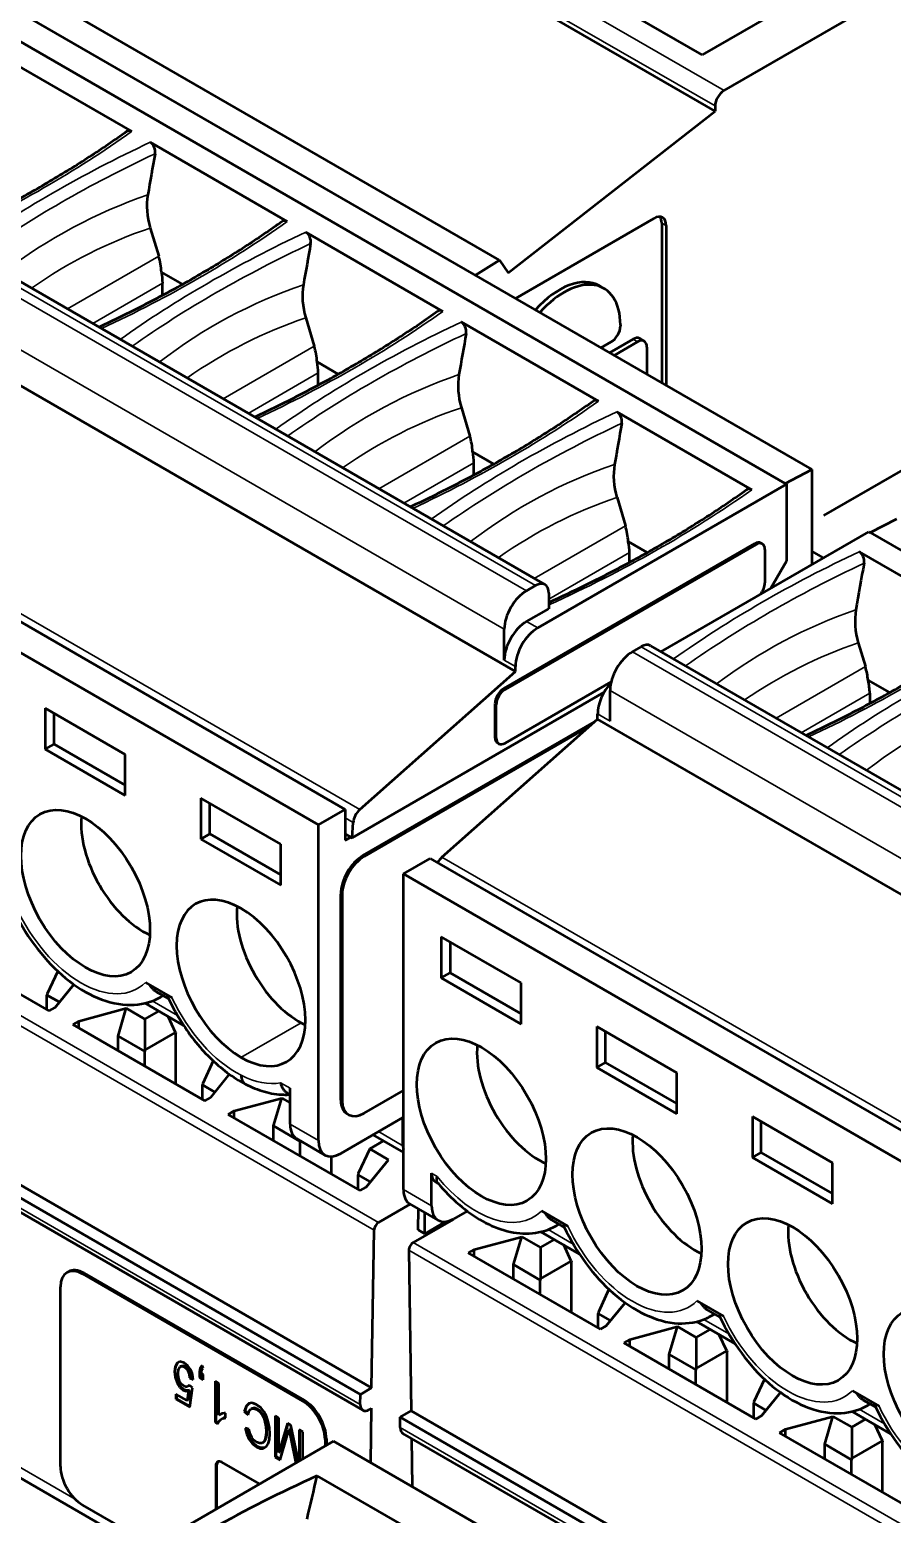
# Model space of a CAD drawing. Header units: millimetres. Extents: x 3137 to 5094, y 789 to 1822.
# Drawn here: x 4140.93 to 4154.65, y 1624.82 to 1648.43 of the extents above; entities that cross this region are included whole.
import ezdxf

# ---------------------------------------------------------------- set-up
doc = ezdxf.new("R2010")
doc.units = ezdxf.units.MM
doc.header["$LTSCALE"] = 1.8
doc.layers.add('외형선(ISO)', color=7, linetype='Continuous', lineweight=50)
doc.layers.add('좁은 외형선(ISO)', color=7, linetype='Continuous', lineweight=35)

msp = doc.modelspace()

# ---------------------------------------------------------------- linework, layer by layer
at = {"layer": '외형선(ISO)'}
for p, q in [((4151.831, 1647.138), (4144.76, 1651.22)), ((4151.973, 1647.464), (4158.478, 1651.22)), ((4156.386, 1650.781), (4151.625, 1648.032)), ((4138.101, 1649.788), (4152.947, 1641.217)), ((4138.526, 1650.007), (4153.371, 1641.436)), ((4151.625, 1648.032), (4149.118, 1649.48)), ((4148.402, 1644.766), (4141.331, 1648.848)), ((4134.61, 1647.986), (4149.123, 1639.607)), ((4140.37, 1648.07), (4142.551, 1646.811)), ((4151.831, 1647.219), (4151.831, 1647.138)), ((4148.541, 1644.568), (4151.831, 1647.138)), ((4148.655, 1638.224), (4133.767, 1646.82)), ((4142.845, 1646.641), (4145.026, 1645.382)), ((4148.654, 1644.16), (4150.855, 1645.43)), ((4150.983, 1645.356), (4150.983, 1642.815)), ((4151.053, 1645.316), (4151.053, 1642.775)), ((4142.846, 1645.278), (4142.981, 1644.828)), ((4145.319, 1645.213), (4147.501, 1643.953)), ((4131.101, 1644.604), (4145.947, 1636.033)), ((4148.402, 1644.766), (4148.02, 1644.526)), ((4148.402, 1644.766), (4148.541, 1644.568)), ((4130.677, 1644.359), (4145.523, 1635.788)), ((4143.362, 1644.383), (4143.025, 1644.578)), ((4143.044, 1644.208), (4143.044, 1644.403)), ((4149.991, 1644.359), (4150.062, 1644.318)), ((4145.321, 1643.849), (4145.456, 1643.399)), ((4147.794, 1643.784), (4149.975, 1642.524)), ((4150.325, 1643.737), (4150.325, 1643.724)), ((4150.176, 1643.466), (4150.016, 1643.373)), ((4150.153, 1643.294), (4150.527, 1643.51)), ((4150.224, 1643.253), (4150.598, 1643.469)), ((4150.632, 1643.52), (4150.703, 1643.479)), ((4150.747, 1643.383), (4150.747, 1642.952)), ((4145.837, 1642.954), (4145.5, 1643.149)), ((4145.519, 1642.779), (4145.519, 1642.974)), ((4147.796, 1642.421), (4147.93, 1641.97)), ((4152.414, 1641.117), (4150.269, 1642.355)), ((4153.559, 1640.705), (4155.733, 1641.96)), ((4148.312, 1641.525), (4147.974, 1641.72)), ((4147.994, 1641.35), (4147.994, 1641.545)), ((4152.947, 1641.217), (4153.371, 1641.436)), ((4153.371, 1641.436), (4153.371, 1639.927)), ((4149.009, 1638.919), (4152.968, 1641.205)), ((4152.947, 1641.217), (4152.968, 1641.205)), ((4152.968, 1641.205), (4152.968, 1639.98)), ((4150.271, 1640.992), (4150.405, 1640.541)), ((4154.298, 1640.437), (4154.722, 1640.656)), ((4150.97, 1638.541), (4154.277, 1640.449)), ((4154.277, 1640.449), (4154.298, 1640.437)), ((4154.298, 1640.437), (4166.669, 1633.295)), ((4152.461, 1640.259), (4148.47, 1637.954)), ((4148.491, 1637.942), (4152.482, 1640.246)), ((4150.449, 1640.291), (4150.751, 1640.117)), ((4150.469, 1639.961), (4150.469, 1640.116)), ((4152.582, 1640.256), (4152.561, 1640.268)), ((4152.624, 1640.165), (4152.624, 1639.636)), ((4153.556, 1640.033), (4153.371, 1640.14)), ((4154.123, 1640.13), (4156.272, 1638.889)), ((4152.72, 1639.551), (4152.968, 1639.98)), ((4148.832, 1639.51), (4148.973, 1639.592)), ((4149.185, 1639.47), (4149.185, 1639.225)), ((4148.832, 1639.021), (4149.185, 1639.225)), ((4148.478, 1638.408), (4148.478, 1638.898)), ((4150.515, 1638.539), (4150.656, 1638.62)), ((4150.806, 1638.635), (4162.845, 1631.685)), ((4154.109, 1638.68), (4154.222, 1638.303)), ((4146.179, 1636.029), (4148.655, 1638.224)), ((4148.655, 1638.224), (4148.655, 1638.306)), ((4150.178, 1638.061), (4148.491, 1637.087)), ((4154.609, 1637.89), (4154.264, 1638.089)), ((4150.065, 1637.896), (4146.057, 1635.582)), ((4150.161, 1637.437), (4150.161, 1637.926)), ((4154.291, 1637.88), (4154.291, 1637.715)), ((4141.177, 1637.643), (4141.177, 1636.99)), ((4142.45, 1636.908), (4141.177, 1637.643)), ((4141.319, 1637.072), (4141.319, 1637.562)), ((4148.328, 1637.709), (4148.328, 1637.181)), ((4148.35, 1637.168), (4148.35, 1637.697)), ((4149.963, 1637.469), (4149.963, 1637.551)), ((4146.23, 1635.298), (4149.912, 1637.424)), ((4149.833, 1637.354), (4146.251, 1635.286)), ((4147.487, 1635.274), (4149.963, 1637.469)), ((4162.376, 1630.302), (4149.963, 1637.469)), ((4141.177, 1636.99), (4141.319, 1637.072)), ((4142.45, 1636.418), (4141.319, 1637.072)), ((4148.391, 1637.077), (4148.37, 1637.089)), ((4141.177, 1636.99), (4142.45, 1636.255)), ((4142.45, 1636.255), (4142.45, 1636.908)), ((4143.652, 1636.214), (4143.652, 1635.561)), ((4144.922, 1635.482), (4143.652, 1636.214)), ((4143.794, 1635.643), (4143.794, 1636.133)), ((4145.523, 1635.788), (4145.947, 1636.033)), ((4145.947, 1636.033), (4145.947, 1635.543)), ((4130.628, 1635.716), (4146.191, 1626.731)), ((4130.804, 1635.818), (4146.367, 1626.833)), ((4143.652, 1635.561), (4143.794, 1635.643)), ((4143.794, 1635.643), (4144.922, 1634.992)), ((4145.523, 1630.766), (4145.523, 1635.788)), ((4145.947, 1635.646), (4146.036, 1635.594)), ((4146.057, 1635.582), (4146.075, 1635.825)), ((4146.228, 1626.478), (4130.673, 1635.459)), ((4143.652, 1635.561), (4144.922, 1634.828)), ((4144.922, 1634.828), (4144.922, 1635.482)), ((4145.947, 1635.543), (4146.036, 1635.594)), ((4146.036, 1635.594), (4146.057, 1635.582)), ((4146.873, 1635.008), (4147.297, 1635.253)), ((4147.297, 1635.253), (4159.668, 1628.111)), ((4146.873, 1629.987), (4146.873, 1635.008)), ((4146.873, 1635.008), (4159.244, 1627.866)), ((4145.876, 1631.409), (4145.876, 1634.685)), ((4145.897, 1634.673), (4145.897, 1631.397)), ((4141.238, 1632.828), (4139.138, 1634.041)), ((4147.474, 1634.008), (4147.474, 1633.355)), ((4148.747, 1633.273), (4147.474, 1634.008)), ((4147.616, 1633.926), (4147.616, 1633.436)), ((4141.374, 1633.462), (4141.206, 1633.101)), ((4142.771, 1633.282), (4143.193, 1633.039)), ((4147.474, 1633.355), (4147.616, 1633.436)), ((4147.474, 1633.355), (4148.747, 1632.62)), ((4148.747, 1632.783), (4147.616, 1633.436)), ((4148.747, 1632.62), (4148.747, 1633.273)), ((4141.206, 1633.101), (4141.202, 1633.081)), ((4141.202, 1632.849), (4141.202, 1633.081)), ((4141.401, 1632.966), (4141.202, 1633.081)), ((4141.333, 1632.883), (4141.631, 1633.25)), ((4143.14, 1633.02), (4142.942, 1633.134)), ((4143.007, 1633.048), (4143.049, 1633.072)), ((4141.238, 1632.828), (4141.333, 1632.883)), ((4141.708, 1632.667), (4142.463, 1632.871)), ((4142.334, 1632.428), (4142.463, 1632.871)), ((4142.463, 1632.871), (4142.762, 1632.698)), ((4142.762, 1632.698), (4142.982, 1632.825)), ((4142.765, 1632.951), (4143.377, 1632.598)), ((4141.708, 1632.667), (4141.613, 1632.612)), ((4143.713, 1631.399), (4141.613, 1632.612)), ((4141.708, 1632.557), (4141.708, 1632.667)), ((4142.762, 1632.698), (4142.762, 1632.203)), ((4143.249, 1632.484), (4143.13, 1632.74)), ((4149.949, 1632.579), (4149.949, 1631.926)), ((4151.222, 1631.844), (4149.949, 1632.579)), ((4142.334, 1632.428), (4142.758, 1632.183)), ((4142.334, 1632.196), (4142.334, 1632.428)), ((4142.762, 1632.203), (4143.249, 1632.484)), ((4143.249, 1632.484), (4143.253, 1632.469)), ((4143.253, 1631.665), (4143.253, 1632.469)), ((4150.09, 1632.007), (4150.09, 1632.497)), ((4142.762, 1632.203), (4142.758, 1632.183)), ((4142.758, 1631.951), (4142.758, 1632.183)), ((4143.849, 1632.033), (4143.681, 1631.672)), ((4149.949, 1631.926), (4150.09, 1632.007)), ((4149.949, 1631.926), (4151.222, 1631.191)), ((4151.222, 1631.354), (4150.09, 1632.007)), ((4151.222, 1631.191), (4151.222, 1631.844)), ((4143.681, 1631.672), (4143.677, 1631.652)), ((4143.677, 1631.42), (4143.677, 1631.652)), ((4143.876, 1631.538), (4143.677, 1631.652)), ((4143.808, 1631.454), (4144.106, 1631.821)), ((4143.713, 1631.399), (4143.808, 1631.454)), ((4144.183, 1631.238), (4144.937, 1631.442)), ((4144.808, 1630.999), (4144.937, 1631.442)), ((4144.937, 1631.442), (4145.071, 1631.365)), ((4145.025, 1631.523), (4145.071, 1631.497)), ((4145.071, 1631.027), (4145.071, 1631.598)), ((4145.876, 1631.409), (4145.897, 1631.397)), ((4146.251, 1631.203), (4146.873, 1631.562)), ((4144.183, 1631.238), (4144.088, 1631.183)), ((4146.188, 1629.971), (4144.088, 1631.183)), ((4144.183, 1631.128), (4144.183, 1631.238)), ((4146.866, 1631.134), (4145.876, 1630.562)), ((4146.001, 1631.178), (4145.98, 1631.191)), ((4146.866, 1630.685), (4146.866, 1631.134)), ((4152.424, 1631.15), (4152.424, 1630.497)), ((4153.697, 1630.415), (4152.424, 1631.15)), ((4142.764, 1624.254), (4130.98, 1631.057)), ((4144.808, 1630.999), (4145.233, 1630.754)), ((4144.808, 1630.767), (4144.808, 1630.999)), ((4152.565, 1630.578), (4152.565, 1631.068)), ((4145.175, 1630.798), (4145.626, 1630.537)), ((4145.235, 1630.763), (4145.233, 1630.754)), ((4145.233, 1630.522), (4145.233, 1630.754)), ((4146.337, 1630.634), (4146.558, 1630.761)), ((4146.389, 1630.858), (4146.873, 1630.579)), ((4145.728, 1630.236), (4145.728, 1630.514)), ((4146.337, 1630.634), (4146.156, 1630.243)), ((4146.283, 1630.025), (4146.637, 1630.461)), ((4146.637, 1630.461), (4146.337, 1630.634)), ((4152.424, 1630.497), (4152.565, 1630.578)), ((4152.424, 1630.497), (4153.697, 1629.762)), ((4153.697, 1629.925), (4152.565, 1630.578)), ((4146.156, 1630.243), (4146.152, 1630.223)), ((4146.35, 1630.109), (4146.152, 1630.223)), ((4146.152, 1629.991), (4146.152, 1630.223)), ((4147.321, 1629.728), (4147.321, 1630.247)), ((4153.697, 1629.762), (4153.697, 1630.415)), ((4146.188, 1629.971), (4146.283, 1630.025)), ((4147.384, 1630.11), (4147.426, 1630.086)), ((4146.478, 1629.464), (4146.982, 1629.755)), ((4147.425, 1629.499), (4146.977, 1629.758)), ((4147.665, 1629.513), (4147.028, 1629.146)), ((4147.107, 1629.346), (4147.112, 1629.68)), ((4147.213, 1629.284), (4147.213, 1629.621)), ((4147.547, 1629.477), (4147.213, 1629.284)), ((4147.566, 1629.456), (4147.566, 1629.481)), ((4147.665, 1629.513), (4147.661, 1629.516)), ((4147.886, 1629.645), (4147.675, 1629.524)), ((4149.068, 1629.647), (4149.49, 1629.403)), ((4149.436, 1629.385), (4149.239, 1629.499)), ((4146.367, 1626.833), (4146.406, 1629.342)), ((4147.107, 1629.346), (4147.213, 1629.284)), ((4149.061, 1629.316), (4149.673, 1628.962)), ((4149.303, 1629.412), (4149.346, 1629.437)), ((4146.959, 1629.023), (4146.997, 1626.469)), ((4148.001, 1629.033), (4147.906, 1628.979)), ((4148.001, 1629.033), (4148.756, 1629.238)), ((4148.001, 1628.924), (4148.001, 1629.033)), ((4148.627, 1628.794), (4148.756, 1629.238)), ((4148.756, 1629.238), (4149.055, 1629.065)), ((4149.055, 1629.065), (4149.276, 1629.192)), ((4149.055, 1629.065), (4149.055, 1628.57)), ((4149.542, 1628.851), (4149.423, 1629.107)), ((4150.006, 1627.766), (4147.906, 1628.979)), ((4148.627, 1628.563), (4148.627, 1628.794)), ((4148.627, 1628.794), (4149.051, 1628.549)), ((4149.055, 1628.57), (4149.542, 1628.851)), ((4149.542, 1628.851), (4149.546, 1628.835)), ((4149.546, 1628.032), (4149.546, 1628.835)), ((4141.523, 1628.669), (4141.544, 1628.682)), ((4141.773, 1628.645), (4145.273, 1626.624)), ((4141.794, 1628.657), (4145.294, 1626.636)), ((4149.055, 1628.57), (4149.051, 1628.549)), ((4149.051, 1628.318), (4149.051, 1628.549)), ((4141.419, 1625.583), (4141.419, 1628.44)), ((4150.142, 1628.401), (4149.974, 1628.039)), ((4150.101, 1627.821), (4150.4, 1628.188)), ((4151.543, 1628.218), (4151.965, 1627.974)), ((4151.911, 1627.956), (4151.714, 1628.07)), ((4149.974, 1628.039), (4149.97, 1628.019)), ((4149.97, 1627.787), (4149.97, 1628.019)), ((4150.169, 1627.904), (4149.97, 1628.019)), ((4151.536, 1627.887), (4152.148, 1627.533)), ((4151.778, 1627.983), (4151.821, 1628.008)), ((4150.006, 1627.766), (4150.101, 1627.821)), ((4150.476, 1627.604), (4150.381, 1627.55)), ((4150.476, 1627.604), (4151.231, 1627.809)), ((4150.476, 1627.495), (4150.476, 1627.604)), ((4151.102, 1627.366), (4151.231, 1627.809)), ((4151.231, 1627.809), (4151.53, 1627.636)), ((4151.53, 1627.636), (4151.751, 1627.763)), ((4151.53, 1627.636), (4151.53, 1627.141)), ((4152.017, 1627.422), (4151.898, 1627.678)), ((4152.481, 1626.337), (4150.381, 1627.55)), ((4151.102, 1627.366), (4151.526, 1627.121)), ((4151.102, 1627.134), (4151.102, 1627.366)), ((4151.53, 1627.141), (4152.017, 1627.422)), ((4152.017, 1627.422), (4152.021, 1627.406)), ((4152.021, 1626.603), (4152.021, 1627.406)), ((4143.242, 1627.168), (4143.231, 1627.089)), ((4143.268, 1627.223), (4143.242, 1627.168)), ((4143.256, 1627.176), (4143.242, 1627.168)), ((4143.245, 1627.098), (4143.256, 1627.176)), ((4143.256, 1627.176), (4143.282, 1627.231)), ((4143.319, 1627.254), (4143.268, 1627.223)), ((4143.282, 1627.231), (4143.268, 1627.223)), ((4143.282, 1627.231), (4143.319, 1627.254)), ((4143.288, 1627.065), (4143.296, 1627.129)), ((4143.296, 1627.129), (4143.316, 1627.166)), ((4143.316, 1627.166), (4143.35, 1627.179)), ((4143.33, 1627.174), (4143.316, 1627.166)), ((4143.387, 1627.231), (4143.319, 1627.254)), ((4143.364, 1627.187), (4143.33, 1627.174)), ((4143.364, 1627.187), (4143.35, 1627.179)), ((4143.35, 1627.179), (4143.387, 1627.166)), ((4143.401, 1627.174), (4143.364, 1627.187)), ((4143.443, 1627.186), (4143.387, 1627.231)), ((4143.401, 1627.174), (4143.387, 1627.166)), ((4143.387, 1627.166), (4143.418, 1627.144)), ((4143.432, 1627.152), (4143.401, 1627.174)), ((4143.432, 1627.152), (4143.418, 1627.144)), ((4143.418, 1627.144), (4143.443, 1627.105)), ((4143.457, 1627.113), (4143.432, 1627.152)), ((4143.486, 1627.125), (4143.443, 1627.186)), ((4143.517, 1627.05), (4143.486, 1627.125)), ((4143.633, 1627.122), (4143.63, 1627.083)), ((4143.641, 1627.153), (4143.633, 1627.122)), ((4143.647, 1627.13), (4143.633, 1627.122)), ((4143.655, 1627.173), (4143.641, 1627.153)), ((4143.655, 1627.161), (4143.641, 1627.153)), ((4143.644, 1627.091), (4143.647, 1627.13)), ((4143.647, 1627.13), (4143.655, 1627.161)), ((4143.675, 1627.186), (4143.655, 1627.173)), ((4143.655, 1627.161), (4143.669, 1627.182)), ((4143.669, 1627.182), (4143.655, 1627.173)), ((4143.664, 1627.095), (4143.669, 1627.121)), ((4143.669, 1627.182), (4143.675, 1627.186)), ((4143.669, 1627.121), (4143.678, 1627.136)), ((4143.689, 1627.146), (4143.675, 1627.186)), ((4143.678, 1627.136), (4143.689, 1627.146)), ((4151.53, 1627.141), (4151.526, 1627.121)), ((4151.526, 1626.889), (4151.526, 1627.121)), ((4143.245, 1627.098), (4143.231, 1627.089)), ((4143.231, 1627.089), (4143.242, 1627.002)), ((4143.256, 1627.01), (4143.242, 1627.002)), ((4143.242, 1627.002), (4143.273, 1626.915)), ((4143.256, 1627.01), (4143.245, 1627.098)), ((4143.288, 1626.923), (4143.256, 1627.01)), ((4143.288, 1626.923), (4143.273, 1626.915)), ((4143.273, 1626.915), (4143.319, 1626.844)), ((4143.296, 1626.999), (4143.288, 1627.065)), ((4143.333, 1626.852), (4143.288, 1626.923)), ((4143.313, 1626.94), (4143.296, 1626.999)), ((4143.344, 1626.894), (4143.313, 1626.94)), ((4143.384, 1626.859), (4143.344, 1626.894)), ((4143.457, 1627.113), (4143.443, 1627.105)), ((4143.443, 1627.105), (4143.463, 1627.053)), ((4143.463, 1626.878), (4143.452, 1626.86)), ((4143.477, 1627.061), (4143.457, 1627.113)), ((4143.477, 1627.061), (4143.463, 1627.053)), ((4143.463, 1627.053), (4143.471, 1626.991)), ((4143.52, 1626.833), (4143.463, 1626.878)), ((4143.486, 1626.999), (4143.471, 1626.991)), ((4143.471, 1626.991), (4143.528, 1626.967)), ((4143.486, 1626.999), (4143.477, 1627.061)), ((4143.526, 1626.982), (4143.486, 1626.999)), ((4143.528, 1626.967), (4143.517, 1627.05)), ((4143.644, 1627.091), (4143.63, 1627.083)), ((4143.63, 1627.083), (4143.63, 1626.997)), ((4143.644, 1627.005), (4143.63, 1626.997)), ((4143.63, 1626.997), (4143.689, 1626.963)), ((4143.644, 1627.005), (4143.644, 1627.091)), ((4143.689, 1626.979), (4143.644, 1627.005)), ((4143.661, 1627.065), (4143.664, 1627.095)), ((4143.689, 1627.048), (4143.661, 1627.065)), ((4143.689, 1626.963), (4143.689, 1627.048)), ((4143.879, 1626.939), (4143.879, 1626.285)), ((4143.935, 1626.906), (4143.879, 1626.939)), ((4143.893, 1626.293), (4143.893, 1626.931)), ((4143.935, 1626.398), (4143.935, 1626.906)), ((4152.617, 1626.972), (4152.449, 1626.61)), ((4143.435, 1626.631), (4143.254, 1626.735)), ((4143.254, 1626.735), (4143.254, 1626.654)), ((4143.268, 1626.662), (4143.254, 1626.654)), ((4143.254, 1626.654), (4143.474, 1626.526)), ((4143.268, 1626.662), (4143.268, 1626.727)), ((4143.476, 1626.542), (4143.268, 1626.662)), ((4143.333, 1626.852), (4143.319, 1626.844)), ((4143.319, 1626.844), (4143.372, 1626.796)), ((4143.387, 1626.805), (4143.333, 1626.852)), ((4143.387, 1626.805), (4143.372, 1626.796)), ((4143.372, 1626.796), (4143.418, 1626.783)), ((4143.412, 1626.851), (4143.384, 1626.859)), ((4143.432, 1626.791), (4143.387, 1626.805)), ((4143.432, 1626.852), (4143.412, 1626.851)), ((4143.432, 1626.791), (4143.418, 1626.783)), ((4143.418, 1626.783), (4143.457, 1626.788)), ((4143.452, 1626.86), (4143.432, 1626.852)), ((4143.471, 1626.796), (4143.432, 1626.791)), ((4143.457, 1626.788), (4143.435, 1626.631)), ((4143.449, 1626.639), (4143.471, 1626.796)), ((4143.466, 1626.869), (4143.452, 1626.86)), ((4143.471, 1626.796), (4143.457, 1626.788)), ((4143.466, 1626.869), (4143.469, 1626.874)), ((4143.474, 1626.526), (4143.52, 1626.833)), ((4146.188, 1626.569), (4146.191, 1626.731)), ((4146.367, 1626.833), (4146.191, 1626.731)), ((4152.576, 1626.392), (4152.874, 1626.759)), ((4154.017, 1626.789), (4154.439, 1626.545)), ((4143.449, 1626.639), (4143.435, 1626.631)), ((4143.961, 1626.412), (4143.935, 1626.398)), ((4143.989, 1626.424), (4143.961, 1626.412)), ((4144.02, 1626.431), (4143.989, 1626.424)), ((4144.046, 1626.432), (4144.02, 1626.431)), ((4144.046, 1626.355), (4144.046, 1626.432)), ((4144.371, 1626.541), (4144.343, 1626.46)), ((4144.357, 1626.468), (4144.343, 1626.46)), ((4144.343, 1626.46), (4144.402, 1626.405)), ((4144.357, 1626.468), (4144.385, 1626.549)), ((4144.407, 1626.422), (4144.357, 1626.468)), ((4144.413, 1626.586), (4144.371, 1626.541)), ((4144.385, 1626.549), (4144.371, 1626.541)), ((4144.385, 1626.549), (4144.421, 1626.587)), ((4144.402, 1626.405), (4144.422, 1626.467)), ((4144.467, 1626.595), (4144.413, 1626.586)), ((4144.422, 1626.467), (4144.453, 1626.498)), ((4144.453, 1626.498), (4144.492, 1626.507)), ((4144.467, 1626.506), (4144.453, 1626.498)), ((4144.532, 1626.57), (4144.467, 1626.595)), ((4144.507, 1626.515), (4144.467, 1626.506)), ((4144.507, 1626.515), (4144.492, 1626.507)), ((4144.492, 1626.507), (4144.541, 1626.488)), ((4144.555, 1626.496), (4144.507, 1626.515)), ((4144.603, 1626.521), (4144.532, 1626.57)), ((4144.555, 1626.496), (4144.541, 1626.488)), ((4144.541, 1626.488), (4144.583, 1626.459)), ((4144.597, 1626.467), (4144.555, 1626.496)), ((4144.597, 1626.467), (4144.583, 1626.459)), ((4144.583, 1626.459), (4144.62, 1626.414)), ((4144.634, 1626.422), (4144.597, 1626.467)), ((4144.654, 1626.459), (4144.603, 1626.521)), ((4144.634, 1626.422), (4144.62, 1626.414)), ((4144.62, 1626.414), (4144.651, 1626.359)), ((4144.665, 1626.367), (4144.634, 1626.422)), ((4144.696, 1626.382), (4144.654, 1626.459)), ((4146.327, 1626.489), (4146.362, 1626.509)), ((4146.362, 1626.509), (4146.349, 1625.647)), ((4146.82, 1626.367), (4146.997, 1626.469)), ((4146.997, 1626.469), (4160.085, 1618.913)), ((4152.449, 1626.61), (4152.445, 1626.59)), ((4152.644, 1626.475), (4152.445, 1626.59)), ((4152.445, 1626.358), (4152.445, 1626.59)), ((4154.011, 1626.458), (4154.623, 1626.105)), ((4154.386, 1626.527), (4154.189, 1626.641)), ((4154.253, 1626.554), (4154.296, 1626.579)), ((4143.893, 1626.293), (4143.879, 1626.285)), ((4143.879, 1626.285), (4143.915, 1626.264)), ((4143.923, 1626.276), (4143.893, 1626.293)), ((4143.915, 1626.264), (4143.935, 1626.297)), ((4143.935, 1626.297), (4143.966, 1626.324)), ((4143.966, 1626.324), (4144.003, 1626.347)), ((4144.003, 1626.347), (4144.046, 1626.355)), ((4144.017, 1626.355), (4144.003, 1626.347)), ((4144.046, 1626.361), (4144.017, 1626.355)), ((4144.354, 1626.193), (4144.382, 1626.096)), ((4144.413, 1626.179), (4144.354, 1626.193)), ((4144.396, 1626.104), (4144.372, 1626.189)), ((4144.436, 1626.105), (4144.413, 1626.179)), ((4144.665, 1626.367), (4144.651, 1626.359)), ((4144.651, 1626.359), (4144.671, 1626.295)), ((4144.685, 1626.303), (4144.665, 1626.367)), ((4144.685, 1626.303), (4144.671, 1626.295)), ((4144.671, 1626.295), (4144.685, 1626.218)), ((4144.699, 1626.226), (4144.685, 1626.303)), ((4144.699, 1626.226), (4144.685, 1626.218)), ((4144.685, 1626.218), (4144.688, 1626.139)), ((4144.724, 1626.292), (4144.696, 1626.382)), ((4144.702, 1626.147), (4144.699, 1626.226)), ((4144.741, 1626.201), (4144.724, 1626.292)), ((4144.747, 1626.104), (4144.741, 1626.201)), ((4144.835, 1626.387), (4144.835, 1625.733)), ((4144.894, 1626.353), (4144.835, 1626.387)), ((4144.849, 1625.741), (4144.849, 1626.379)), ((4144.894, 1625.804), (4144.894, 1626.353)), ((4145.03, 1626.274), (4144.894, 1625.804)), ((4144.908, 1625.812), (4145.04, 1626.268)), ((4145.084, 1626.243), (4145.03, 1626.274)), ((4145.067, 1626.176), (4145.053, 1626.168)), ((4145.075, 1626.13), (4145.067, 1626.176)), ((4145.203, 1625.662), (4145.084, 1626.243)), ((4146.823, 1626.203), (4146.82, 1626.367)), ((4146.82, 1626.367), (4159.908, 1618.811)), ((4152.481, 1626.337), (4152.576, 1626.392)), ((4152.951, 1626.176), (4152.856, 1626.121)), ((4152.951, 1626.176), (4153.706, 1626.38)), ((4152.951, 1626.066), (4152.951, 1626.176)), ((4153.577, 1625.937), (4153.706, 1626.38)), ((4153.706, 1626.38), (4154.005, 1626.207)), ((4154.005, 1626.207), (4154.225, 1626.334)), ((4154.005, 1626.207), (4154.005, 1625.712)), ((4154.492, 1625.993), (4154.373, 1626.249)), ((4142.032, 1623.831), (4145.763, 1625.985)), ((4144.396, 1626.104), (4144.382, 1626.096)), ((4144.382, 1626.096), (4144.422, 1626.012)), ((4144.436, 1626.02), (4144.396, 1626.104)), ((4144.436, 1626.02), (4144.422, 1626.012)), ((4144.422, 1626.012), (4144.473, 1625.946)), ((4144.461, 1626.046), (4144.436, 1626.105)), ((4144.487, 1625.954), (4144.436, 1626.02)), ((4144.495, 1626.002), (4144.461, 1626.046)), ((4144.487, 1625.954), (4144.473, 1625.946)), ((4144.473, 1625.946), (4144.535, 1625.894)), ((4144.549, 1625.902), (4144.487, 1625.954)), ((4144.538, 1625.969), (4144.495, 1626.002)), ((4144.586, 1625.954), (4144.538, 1625.969)), ((4144.625, 1625.955), (4144.586, 1625.954)), ((4144.657, 1625.982), (4144.625, 1625.955)), ((4144.64, 1625.963), (4144.625, 1625.955)), ((4144.64, 1625.963), (4144.671, 1625.99)), ((4144.674, 1626.025), (4144.657, 1625.982)), ((4144.671, 1625.99), (4144.657, 1625.982)), ((4144.671, 1625.99), (4144.688, 1626.033)), ((4144.685, 1626.079), (4144.674, 1626.025)), ((4144.688, 1626.033), (4144.674, 1626.025)), ((4144.688, 1626.139), (4144.685, 1626.079)), ((4144.699, 1626.088), (4144.685, 1626.079)), ((4144.702, 1626.147), (4144.688, 1626.139)), ((4144.688, 1626.033), (4144.699, 1626.088)), ((4144.69, 1625.897), (4144.722, 1625.944)), ((4144.699, 1626.088), (4144.702, 1626.147)), ((4144.722, 1625.944), (4144.741, 1626.014)), ((4144.741, 1626.014), (4144.747, 1626.104)), ((4144.914, 1625.687), (4145.027, 1626.077)), ((4145.027, 1626.077), (4145.044, 1626.128)), ((4145.044, 1626.128), (4145.053, 1626.168)), ((4145.053, 1626.168), (4145.061, 1626.122)), ((4145.075, 1626.13), (4145.061, 1626.122)), ((4145.061, 1626.122), (4145.075, 1626.057)), ((4145.089, 1626.065), (4145.075, 1626.13)), ((4145.075, 1626.057), (4145.163, 1625.639)), ((4145.177, 1625.647), (4145.089, 1626.065)), ((4145.214, 1626.168), (4145.214, 1625.668)), ((4145.273, 1626.134), (4145.214, 1626.168)), ((4145.228, 1625.676), (4145.228, 1626.16)), ((4145.273, 1625.702), (4145.273, 1626.134)), ((4145.627, 1626.011), (4145.627, 1625.907)), ((4145.648, 1626.024), (4145.648, 1625.919)), ((4145.763, 1625.985), (4150.854, 1623.046)), ((4159.946, 1618.558), (4146.866, 1626.11)), ((4147.004, 1626.03), (4147.015, 1625.262)), ((4154.956, 1624.908), (4152.856, 1626.121)), ((4153.577, 1625.937), (4154.001, 1625.692)), ((4153.577, 1625.705), (4153.577, 1625.937)), ((4154.005, 1625.712), (4154.492, 1625.993)), ((4154.492, 1625.993), (4154.496, 1625.978)), ((4154.496, 1625.174), (4154.496, 1625.978)), ((4144.549, 1625.902), (4144.535, 1625.894)), ((4144.535, 1625.894), (4144.594, 1625.872)), ((4144.608, 1625.88), (4144.549, 1625.902)), ((4144.608, 1625.88), (4144.594, 1625.872)), ((4144.594, 1625.872), (4144.645, 1625.871)), ((4144.659, 1625.879), (4144.608, 1625.88)), ((4144.645, 1625.871), (4144.69, 1625.897)), ((4144.849, 1625.741), (4144.835, 1625.733)), ((4144.835, 1625.733), (4144.914, 1625.687)), ((4144.918, 1625.701), (4144.849, 1625.741)), ((4144.908, 1625.812), (4144.894, 1625.804)), ((4154.005, 1625.712), (4154.001, 1625.692)), ((4143.889, 1625.594), (4143.889, 1624.904)), ((4143.904, 1624.912), (4143.904, 1625.602)), ((4144.586, 1625.306), (4143.987, 1625.651)), ((4154.001, 1625.46), (4154.001, 1625.692)), ((4145.496, 1625.434), (4147.424, 1624.321)), ((4142.889, 1624.326), (4141.773, 1624.97))]:
    msp.add_line(p, q, dxfattribs=at)
for centre, major_axis, ratio, start_param, end_param in [((4151.973, 1647.301), (-0.1, -0.173), 0.57735, 3.926991, 5.497787), ((4142.533, 1646.684), (0.046, -0.136), 0.663454, 2.497974, 3.340628), ((4142.823, 1646.517), (-0.043, 0.134), 0.690585, 4.06364, 5.634101), ((4155.539, 1629.123), (13.174, 90.158), 0.166903, 1.40174, 1.40914), ((4143.444, 1645.425), (-0.295, 0.85), 0.683279, 0.888551, 1.506255), ((4145.008, 1645.255), (0.046, -0.136), 0.663454, 2.497974, 3.340628), ((4150.855, 1645.201), (0.141, 0.243), 0.57735, 5.497787, 7.068583), ((4150.784, 1645.242), (0.141, 0.243), 0.57735, 5.497787, 6.028868), ((4145.298, 1645.088), (-0.043, 0.134), 0.690585, 4.06364, 5.634101), ((4142.485, 1644.692), (-0.231, 0.723), 0.675873, 4.343983, 4.683584), ((4158.014, 1627.694), (13.174, 90.158), 0.166903, 1.40174, 1.40914), ((4142.514, 1644.709), (0.375, -0.65), 0.57735, 0.785398, 1.056662), ((4145.919, 1643.996), (-0.295, 0.85), 0.683279, 0.888551, 1.506255), ((4149.357, 1643.261), (0.634, 1.098), 0.57735, 0, 1.227282), ((4149.428, 1643.22), (0.634, 1.098), 0.57735, 5.497787, 7.510467), ((4147.483, 1643.826), (0.046, -0.136), 0.663454, 2.497974, 3.340628), ((4147.772, 1643.659), (-0.043, 0.134), 0.690585, 4.06364, 5.634101), ((4150.176, 1643.638), (0.105, 0.183), 0.57735, 3.926991, 5.497787), ((4160.488, 1626.265), (13.174, 90.158), 0.166903, 1.40174, 1.40914), ((4150.527, 1643.338), (0.105, 0.183), 0.57735, 0, 0.785398), ((4150.598, 1643.297), (0.105, 0.183), 0.57735, 5.497787, 7.068583), ((4144.96, 1643.263), (-0.231, 0.723), 0.675873, 4.343983, 4.683584), ((4144.989, 1643.28), (0.375, -0.65), 0.57735, 0.785398, 1.056662), ((4148.394, 1642.567), (-0.295, 0.85), 0.683279, 0.888551, 1.506255), ((4149.958, 1642.397), (0.046, -0.136), 0.663454, 2.497974, 3.340628), ((4150.247, 1642.23), (-0.043, 0.134), 0.690585, 4.06364, 5.634101), ((4162.963, 1624.836), (13.174, 90.158), 0.166903, 1.40174, 1.40914), ((4147.435, 1641.835), (-0.231, 0.723), 0.675873, 4.343983, 4.683584), ((4147.464, 1641.851), (0.375, -0.65), 0.57735, 0.785398, 1.056662), ((4150.869, 1641.138), (-0.295, 0.85), 0.683279, 0.888551, 1.506255), ((4152.396, 1640.99), (-0.046, 0.136), 0.663422, 5.639537, 6.482372), ((4149.91, 1640.406), (-0.231, 0.723), 0.675873, 4.343983, 4.683584), ((4149.938, 1640.422), (0.375, -0.65), 0.57735, 0.785398, 1.056662), ((4152.461, 1640.095), (0.1, 0.173), 0.57735, 0, 0.785398), ((4152.482, 1640.083), (0.1, 0.173), 0.57735, 5.497787, 7.068583), ((4154.101, 1640.005), (-0.043, 0.134), 0.690585, 4.06364, 5.634101), ((4166.817, 1622.611), (13.174, 90.158), 0.166903, 1.40174, 1.410117), ((4148.973, 1639.347), (0.15, 0.26), 0.57735, 5.497787, 7.068583), ((4152.482, 1639.554), (0.1, 0.173), 0.57735, 4.457348, 5.497787), ((4148.832, 1639.102), (-0.25, -0.433), 0.57735, 3.926991, 5.497787), ((4154.708, 1638.827), (0.295, -0.85), 0.683283, 4.030629, 4.648215), ((4148.832, 1638.612), (0.25, 0.433), 0.57735, 0.785398, 2.356194), ((4149.009, 1638.51), (0.25, 0.433), 0.57735, 0.785398, 2.356194), ((4150.515, 1638.131), (-0.25, -0.433), 0.57735, 3.926991, 5.497787), ((4150.656, 1638.376), (0.15, 0.26), 0.57735, 0, 0.785398), ((4153.727, 1638.167), (-0.231, 0.723), 0.675873, 4.393491, 4.683584), ((4150.317, 1637.755), (0.25, 0.433), 0.57735, 1.198175, 2.356194), ((4153.76, 1638.187), (0.375, -0.65), 0.57735, 0.785398, 1.10617), ((4148.47, 1637.791), (-0.1, -0.173), 0.57735, 3.926991, 5.497787), ((4148.491, 1637.779), (-0.1, -0.173), 0.57735, 3.926991, 5.497787), ((4148.47, 1637.262), (-0.1, -0.173), 0.57735, 5.497787, 6.283185), ((4148.491, 1637.25), (-0.1, -0.173), 0.57735, 5.497787, 7.068583), ((4142.737, 1635.232), (0.7, -1.212), 0.57735, 3.821315, 5.603), ((4146.216, 1635.893), (-0.1, -0.173), 0.57735, 4.18879, 5.410521), ((4146.23, 1634.89), (-0.25, -0.433), 0.57735, 3.926991, 5.497787), ((4146.251, 1634.877), (-0.25, -0.433), 0.57735, 3.926991, 5.497787), ((4147.524, 1635.137), (-0.1, -0.173), 0.57735, 4.18879, 4.778097), ((4144.292, 1633.273), (-0.725, 1.256), 0.57735, 5.499511, 8.637656), ((4145.211, 1633.803), (0.7, -1.212), 0.57735, 3.821315, 5.599385), ((4144.289, 1633.275), (0.725, -1.256), 0.57735, 5.499511, 8.637656), ((4149.033, 1631.597), (0.7, -1.212), 0.57735, 3.821315, 5.603), ((4144.504, 1631.928), (-0.15, -0.26), 0.577133, 5.496593, 6.346639), ((4146.23, 1631.624), (-0.25, -0.433), 0.57735, 5.523799, 6.283185), ((4146.251, 1631.611), (-0.25, -0.433), 0.57735, 5.523799, 7.068583), ((4145.425, 1631.231), (-0.25, -0.433), 0.57735, 5.497787, 6.283185), ((4145.876, 1630.97), (-0.25, -0.433), 0.57735, 5.497787, 7.068583), ((4147.078, 1630.807), (0.15, 0.26), 0.57735, 2.356194, 2.615116), ((4151.508, 1630.168), (0.7, -1.212), 0.57735, 3.821315, 5.603), ((4147.534, 1630.37), (-0.15, -0.26), 0.57735, 5.497787, 6.283185), ((4147.227, 1630.191), (-0.25, -0.433), 0.57735, 5.497787, 6.283185), ((4147.675, 1629.932), (-0.25, -0.433), 0.57735, 5.497787, 7.068583), ((4146.476, 1629.383), (-0.0513, -0.0859), 0.567188, 3.935418, 5.506214), ((4153.983, 1628.739), (0.7, -1.212), 0.57735, 3.821315, 5.603), ((4147.03, 1629.063), (-0.0487, -0.0874), 0.587337, 3.917954, 5.488751), ((4141.773, 1628.236), (-0.25, 0.433), 0.57735, 5.497787, 7.068583), ((4141.794, 1628.248), (-0.25, 0.433), 0.57735, 5.497787, 6.283185), ((4145.273, 1626.215), (-0.25, 0.433), 0.57735, 3.926991, 5.497787), ((4145.294, 1626.228), (-0.25, 0.433), 0.57735, 3.926991, 5.497787), ((4146.33, 1626.651), (-0.103, -0.172), 0.567188, 5.506214, 7.077011), ((4146.964, 1626.284), (-0.097, -0.175), 0.587337, 5.488751, 6.274149), ((4141.773, 1625.379), (0.25, -0.433), 0.57735, 3.926991, 5.497787), ((4143.987, 1625.537), (-0.069, 0.121), 0.577318, 5.505237, 7.076034), ((4144.001, 1625.546), (-0.069, 0.121), 0.577318, 0.105633, 0.792848), ((4157.826, 1616.342), (-20, 0), 0.57735, 5.376697, 5.59774), ((4157.826, 1608.981), (-13.016, -69.532), 0.218386, 4.514556, 4.524759)]:
    msp.add_ellipse(centre, major_axis=major_axis, ratio=ratio, start_param=start_param, end_param=end_param, dxfattribs=at)
for centre in [(4141.817, 1634.702), (4148.114, 1631.066), (4150.589, 1629.637), (4153.064, 1628.209), (4155.539, 1626.78)]:
    msp.add_ellipse(centre, major_axis=(-0.725, 1.256), ratio=0.57735, dxfattribs=at)
for points, knots in [([(4142.471, 1646.811), (4142.278, 1646.674), (4142.08, 1646.54), (4141.673, 1646.276), (4141.464, 1646.147), (4141.037, 1645.895), (4140.818, 1645.771), (4140.371, 1645.53), (4140.142, 1645.412), (4139.793, 1645.241), (4139.676, 1645.185), (4139.558, 1645.129)], [3.0380597, 3.0380597, 3.0380597, 3.0380597, 3.0839743, 3.0839743, 3.1298889, 3.1298889, 3.1758036, 3.1758036, 3.2217182, 3.2217182, 3.2445003, 3.2445003, 3.2445003, 3.2445003]), ([(4144.945, 1645.383), (4144.753, 1645.246), (4144.555, 1645.111), (4144.148, 1644.848), (4143.939, 1644.718), (4143.512, 1644.466), (4143.293, 1644.342), (4142.845, 1644.101), (4142.617, 1643.983), (4142.268, 1643.812), (4142.151, 1643.756), (4142.033, 1643.7)], [3.0380597, 3.0380597, 3.0380597, 3.0380597, 3.0839743, 3.0839743, 3.1298889, 3.1298889, 3.1758036, 3.1758036, 3.2217182, 3.2217182, 3.2445003, 3.2445003, 3.2445003, 3.2445003]), ([(4147.42, 1643.954), (4147.228, 1643.817), (4147.03, 1643.682), (4146.623, 1643.419), (4146.414, 1643.29), (4145.987, 1643.037), (4145.768, 1642.913), (4145.32, 1642.672), (4145.092, 1642.554), (4144.743, 1642.383), (4144.626, 1642.327), (4144.508, 1642.271)], [3.0380597, 3.0380597, 3.0380597, 3.0380597, 3.0839743, 3.0839743, 3.1298889, 3.1298889, 3.1758036, 3.1758036, 3.2217182, 3.2217182, 3.2445003, 3.2445003, 3.2445003, 3.2445003]), ([(4149.895, 1642.525), (4149.703, 1642.388), (4149.505, 1642.253), (4149.098, 1641.99), (4148.889, 1641.861), (4148.461, 1641.608), (4148.243, 1641.484), (4147.795, 1641.243), (4147.567, 1641.126), (4147.218, 1640.954), (4147.101, 1640.898), (4146.983, 1640.843)], [3.0380597, 3.0380597, 3.0380597, 3.0380597, 3.0839743, 3.0839743, 3.1298889, 3.1298889, 3.1758036, 3.1758036, 3.2217182, 3.2217182, 3.2445003, 3.2445003, 3.2445003, 3.2445003]), ([(4149.185, 1639.325), (4149.384, 1639.415), (4149.58, 1639.508), (4150.006, 1639.717), (4150.234, 1639.835), (4150.682, 1640.076), (4150.901, 1640.2), (4151.328, 1640.453), (4151.537, 1640.582), (4151.943, 1640.845), (4152.141, 1640.98), (4152.334, 1641.117)], [3.0237999, 3.0237999, 3.0237999, 3.0237999, 3.0617627, 3.0617627, 3.1076772, 3.1076772, 3.1535918, 3.1535918, 3.1995063, 3.1995063, 3.2454208, 3.2454208, 3.2454208, 3.2454208]), ([(4156.192, 1638.889), (4155.999, 1638.752), (4155.801, 1638.618), (4155.395, 1638.354), (4155.186, 1638.225), (4154.758, 1637.973), (4154.539, 1637.849), (4154.092, 1637.608), (4153.863, 1637.49), (4153.515, 1637.319), (4153.398, 1637.263), (4153.28, 1637.207)], [3.0380597, 3.0380597, 3.0380597, 3.0380597, 3.0839743, 3.0839743, 3.1298889, 3.1298889, 3.1758036, 3.1758036, 3.2217182, 3.2217182, 3.2445003, 3.2445003, 3.2445003, 3.2445003]), ([(4140.662, 1634.456), (4140.756, 1634.254), (4140.871, 1634.06), (4141.135, 1633.703), (4141.282, 1633.54), (4141.599, 1633.263), (4141.768, 1633.148), (4142.116, 1632.983), (4142.295, 1632.933), (4142.63, 1632.917), (4142.786, 1632.943), (4142.954, 1633.019), (4142.981, 1633.033), (4143.007, 1633.048)], [0.637054, 0.637054, 0.637054, 0.637054, 0.977006, 0.977006, 1.317214, 1.317214, 1.660915, 1.660915, 2.001281, 2.001281, 2.298494, 2.298494, 2.356194, 2.356194, 2.356194, 2.356194]), ([(4142.942, 1633.134), (4142.942, 1633.134), (4142.942, 1633.134), (4142.942, 1633.134), (4142.936, 1633.138), (4142.93, 1633.142), (4142.924, 1633.146), (4142.918, 1633.151), (4142.912, 1633.155), (4142.906, 1633.16), (4142.9, 1633.165), (4142.895, 1633.17), (4142.889, 1633.176), (4142.878, 1633.187), (4142.868, 1633.199), (4142.858, 1633.211), (4142.854, 1633.218), (4142.849, 1633.225), (4142.845, 1633.231), (4142.842, 1633.236), (4142.839, 1633.24), (4142.837, 1633.244)], [0.2407241, 0.2407241, 0.2407241, 0.2407241, 0.2407597, 0.2407597, 0.2407597, 0.2675408, 0.2675408, 0.2675408, 0.2942374, 0.2942374, 0.2942374, 0.3208869, 0.3208869, 0.3208869, 0.3741831, 0.3741831, 0.3741831, 0.400827, 0.400827, 0.400827, 0.4169882, 0.4169882, 0.4169882, 0.4169882]), ([(4143.14, 1633.069), (4143.139, 1633.067), (4143.138, 1633.064), (4143.138, 1633.062), (4143.137, 1633.059), (4143.136, 1633.055), (4143.135, 1633.052), (4143.134, 1633.045), (4143.134, 1633.039), (4143.134, 1633.034), (4143.135, 1633.031), (4143.136, 1633.029), (4143.137, 1633.027), (4143.137, 1633.027), (4143.137, 1633.027), (4143.137, 1633.027)], [0.0105272, 0.0105272, 0.0105272, 0.0105272, 0.0266884, 0.0266884, 0.0266884, 0.0533323, 0.0533323, 0.0533323, 0.1066284, 0.1066284, 0.1066284, 0.133278, 0.133278, 0.133278, 0.1339087, 0.1339087, 0.1339087, 0.1339087]), ([(4143.137, 1633.027), (4143.191, 1632.91), (4143.253, 1632.796), (4143.389, 1632.575), (4143.463, 1632.469), (4143.621, 1632.268), (4143.705, 1632.174), (4143.88, 1632), (4143.972, 1631.921), (4144.162, 1631.779), (4144.259, 1631.717), (4144.358, 1631.666)], [0.6370543, 0.6370543, 0.6370543, 0.6370543, 0.8340178, 0.8340178, 1.0309813, 1.0309813, 1.2279449, 1.2279449, 1.4249084, 1.4249084, 1.6218719, 1.6218719, 1.6218719, 1.6218719]), ([(4144.292, 1631.806), (4144.292, 1631.775), (4144.298, 1631.743), (4144.318, 1631.699), (4144.336, 1631.679), (4144.356, 1631.667), (4144.357, 1631.667), (4144.359, 1631.666)], [0.13343006, 0.13343006, 0.13343006, 0.13343006, 0.14454754, 0.14454754, 0.1556678, 0.1556678, 0.15649624, 0.15649624, 0.15649624, 0.15649624]), ([(4144.359, 1631.666), (4144.408, 1631.64), (4144.458, 1631.617), (4144.559, 1631.577), (4144.609, 1631.56), (4144.711, 1631.531), (4144.763, 1631.519), (4144.865, 1631.503), (4144.917, 1631.498), (4145.002, 1631.496), (4145.035, 1631.496), (4145.068, 1631.499)], [1.6243458, 1.6243458, 1.6243458, 1.6243458, 1.7222782, 1.7222782, 1.8202105, 1.8202105, 1.9181428, 1.9181428, 2.0160752, 2.0160752, 2.0797706, 2.0797706, 2.0797706, 2.0797706]), ([(4144.919, 1631.686), (4144.921, 1631.677), (4144.924, 1631.668), (4144.926, 1631.66), (4144.929, 1631.651), (4144.932, 1631.643), (4144.935, 1631.635), (4144.939, 1631.626), (4144.942, 1631.619), (4144.946, 1631.611), (4144.95, 1631.603), (4144.954, 1631.596), (4144.959, 1631.589), (4144.963, 1631.582), (4144.968, 1631.576), (4144.973, 1631.57), (4144.978, 1631.564), (4144.983, 1631.558), (4144.988, 1631.552), (4144.994, 1631.547), (4144.999, 1631.542), (4145.005, 1631.537), (4145.011, 1631.533), (4145.017, 1631.528), (4145.023, 1631.525), (4145.024, 1631.524), (4145.025, 1631.524), (4145.025, 1631.523)], [0, 0, 0, 0, 0.0300192, 0.0300192, 0.0300192, 0.0601847, 0.0601847, 0.0601847, 0.0903616, 0.0903616, 0.0903616, 0.1204176, 0.1204176, 0.1204176, 0.1503652, 0.1503652, 0.1503652, 0.1803345, 0.1803345, 0.1803345, 0.210278, 0.210278, 0.210278, 0.240248, 0.240248, 0.240248, 0.2437564, 0.2437564, 0.2437564, 0.2437564]), ([(4147.42, 1630.093), (4147.418, 1630.095), (4147.417, 1630.097), (4147.415, 1630.099), (4147.413, 1630.102), (4147.411, 1630.106), (4147.409, 1630.111), (4147.408, 1630.115), (4147.407, 1630.119), (4147.406, 1630.124), (4147.405, 1630.129), (4147.404, 1630.134), (4147.404, 1630.14), (4147.403, 1630.145), (4147.404, 1630.151), (4147.404, 1630.157), (4147.404, 1630.163), (4147.405, 1630.169), (4147.406, 1630.176), (4147.407, 1630.182), (4147.409, 1630.189), (4147.411, 1630.196)], [0.282554, 0.282554, 0.282554, 0.282554, 0.2993637, 0.2993637, 0.2993637, 0.3291936, 0.3291936, 0.3291936, 0.3590076, 0.3590076, 0.3590076, 0.3889136, 0.3889136, 0.3889136, 0.4189471, 0.4189471, 0.4189471, 0.4489733, 0.4489733, 0.4489733, 0.4788553, 0.4788553, 0.4788553, 0.4788553]), ([(4147.42, 1630.093), (4147.525, 1629.966), (4147.639, 1629.85), (4147.877, 1629.646), (4148.002, 1629.558), (4148.258, 1629.415), (4148.39, 1629.36), (4148.657, 1629.293), (4148.793, 1629.28), (4149.059, 1629.306), (4149.188, 1629.346), (4149.303, 1629.412)], [1.076929, 1.076929, 1.076929, 1.076929, 1.332782, 1.332782, 1.588635, 1.588635, 1.844488, 1.844488, 2.100341, 2.100341, 2.356194, 2.356194, 2.356194, 2.356194]), ([(4149.239, 1629.499), (4149.239, 1629.499), (4149.239, 1629.499), (4149.239, 1629.499), (4149.233, 1629.503), (4149.227, 1629.507), (4149.22, 1629.511), (4149.214, 1629.515), (4149.208, 1629.52), (4149.203, 1629.525), (4149.197, 1629.53), (4149.191, 1629.535), (4149.186, 1629.54), (4149.175, 1629.551), (4149.165, 1629.563), (4149.155, 1629.576), (4149.15, 1629.582), (4149.146, 1629.589), (4149.141, 1629.596), (4149.139, 1629.6), (4149.136, 1629.604), (4149.133, 1629.609)], [0.2407241, 0.2407241, 0.2407241, 0.2407241, 0.2407597, 0.2407597, 0.2407597, 0.2675408, 0.2675408, 0.2675408, 0.2942374, 0.2942374, 0.2942374, 0.3208869, 0.3208869, 0.3208869, 0.3741831, 0.3741831, 0.3741831, 0.400827, 0.400827, 0.400827, 0.4169882, 0.4169882, 0.4169882, 0.4169882]), ([(4149.437, 1629.434), (4149.436, 1629.431), (4149.435, 1629.429), (4149.434, 1629.427), (4149.433, 1629.423), (4149.432, 1629.42), (4149.432, 1629.416), (4149.431, 1629.41), (4149.43, 1629.404), (4149.431, 1629.399), (4149.432, 1629.396), (4149.432, 1629.394), (4149.433, 1629.392), (4149.433, 1629.391), (4149.433, 1629.391), (4149.433, 1629.391)], [0.0105272, 0.0105272, 0.0105272, 0.0105272, 0.0266884, 0.0266884, 0.0266884, 0.0533323, 0.0533323, 0.0533323, 0.1066284, 0.1066284, 0.1066284, 0.133278, 0.133278, 0.133278, 0.1339087, 0.1339087, 0.1339087, 0.1339087]), ([(4149.433, 1629.391), (4149.528, 1629.19), (4149.643, 1628.995), (4149.906, 1628.639), (4150.054, 1628.476), (4150.37, 1628.199), (4150.54, 1628.084), (4150.888, 1627.919), (4151.067, 1627.868), (4151.401, 1627.853), (4151.557, 1627.879), (4151.726, 1627.955), (4151.752, 1627.968), (4151.778, 1627.983)], [0.637054, 0.637054, 0.637054, 0.637054, 0.977006, 0.977006, 1.317214, 1.317214, 1.660915, 1.660915, 2.001281, 2.001281, 2.298494, 2.298494, 2.356194, 2.356194, 2.356194, 2.356194]), ([(4151.714, 1628.07), (4151.714, 1628.07), (4151.714, 1628.07), (4151.714, 1628.07), (4151.708, 1628.074), (4151.701, 1628.078), (4151.695, 1628.082), (4151.689, 1628.086), (4151.683, 1628.091), (4151.678, 1628.096), (4151.672, 1628.101), (4151.666, 1628.106), (4151.661, 1628.111), (4151.65, 1628.122), (4151.64, 1628.134), (4151.63, 1628.147), (4151.625, 1628.154), (4151.621, 1628.16), (4151.616, 1628.167), (4151.613, 1628.171), (4151.611, 1628.176), (4151.608, 1628.18)], [0.2407241, 0.2407241, 0.2407241, 0.2407241, 0.2407597, 0.2407597, 0.2407597, 0.2675408, 0.2675408, 0.2675408, 0.2942374, 0.2942374, 0.2942374, 0.3208869, 0.3208869, 0.3208869, 0.3741831, 0.3741831, 0.3741831, 0.400827, 0.400827, 0.400827, 0.4169882, 0.4169882, 0.4169882, 0.4169882]), ([(4151.912, 1628.005), (4151.911, 1628.002), (4151.91, 1628), (4151.909, 1627.998), (4151.908, 1627.994), (4151.907, 1627.991), (4151.907, 1627.987), (4151.905, 1627.981), (4151.905, 1627.975), (4151.906, 1627.97), (4151.907, 1627.967), (4151.907, 1627.965), (4151.908, 1627.963), (4151.908, 1627.963), (4151.908, 1627.963), (4151.908, 1627.963)], [0.0105272, 0.0105272, 0.0105272, 0.0105272, 0.0266884, 0.0266884, 0.0266884, 0.0533323, 0.0533323, 0.0533323, 0.1066284, 0.1066284, 0.1066284, 0.133278, 0.133278, 0.133278, 0.1339087, 0.1339087, 0.1339087, 0.1339087]), ([(4151.908, 1627.963), (4152.002, 1627.761), (4152.118, 1627.567), (4152.381, 1627.21), (4152.529, 1627.047), (4152.845, 1626.77), (4153.015, 1626.655), (4153.362, 1626.49), (4153.542, 1626.44), (4153.876, 1626.424), (4154.032, 1626.45), (4154.2, 1626.526), (4154.227, 1626.539), (4154.253, 1626.554)], [0.637054, 0.637054, 0.637054, 0.637054, 0.977006, 0.977006, 1.317214, 1.317214, 1.660915, 1.660915, 2.001281, 2.001281, 2.298494, 2.298494, 2.356194, 2.356194, 2.356194, 2.356194]), ([(4154.189, 1626.641), (4154.189, 1626.641), (4154.189, 1626.641), (4154.189, 1626.641), (4154.182, 1626.645), (4154.176, 1626.649), (4154.17, 1626.653), (4154.164, 1626.657), (4154.158, 1626.662), (4154.152, 1626.667), (4154.147, 1626.672), (4154.141, 1626.677), (4154.136, 1626.682), (4154.125, 1626.693), (4154.114, 1626.705), (4154.105, 1626.718), (4154.1, 1626.725), (4154.095, 1626.731), (4154.091, 1626.738), (4154.088, 1626.742), (4154.086, 1626.747), (4154.083, 1626.751)], [0.2407241, 0.2407241, 0.2407241, 0.2407241, 0.2407597, 0.2407597, 0.2407597, 0.2675408, 0.2675408, 0.2675408, 0.2942374, 0.2942374, 0.2942374, 0.3208869, 0.3208869, 0.3208869, 0.3741831, 0.3741831, 0.3741831, 0.400827, 0.400827, 0.400827, 0.4169882, 0.4169882, 0.4169882, 0.4169882]), ([(4154.387, 1626.576), (4154.386, 1626.574), (4154.385, 1626.571), (4154.384, 1626.569), (4154.383, 1626.565), (4154.382, 1626.562), (4154.382, 1626.559), (4154.38, 1626.552), (4154.38, 1626.546), (4154.381, 1626.541), (4154.381, 1626.538), (4154.382, 1626.536), (4154.383, 1626.534), (4154.383, 1626.534), (4154.383, 1626.534), (4154.383, 1626.534)], [0.0105272, 0.0105272, 0.0105272, 0.0105272, 0.0266884, 0.0266884, 0.0266884, 0.0533323, 0.0533323, 0.0533323, 0.1066284, 0.1066284, 0.1066284, 0.133278, 0.133278, 0.133278, 0.1339087, 0.1339087, 0.1339087, 0.1339087]), ([(4154.383, 1626.534), (4154.477, 1626.332), (4154.593, 1626.138), (4154.856, 1625.781), (4155.003, 1625.618), (4155.32, 1625.341), (4155.489, 1625.226), (4155.837, 1625.061), (4156.016, 1625.011), (4156.351, 1624.995), (4156.507, 1625.021), (4156.675, 1625.097), (4156.702, 1625.111), (4156.728, 1625.126)], [0.637054, 0.637054, 0.637054, 0.637054, 0.977006, 0.977006, 1.317214, 1.317214, 1.660915, 1.660915, 2.001281, 2.001281, 2.298494, 2.298494, 2.356194, 2.356194, 2.356194, 2.356194])]:
    msp.add_open_spline(points, degree=3, knots=knots, dxfattribs=at)
at = {"layer": '좁은 외형선(ISO)'}
for p, q in [((4144.901, 1651.547), (4151.973, 1647.464)), ((4144.76, 1651.302), (4151.831, 1647.219)), ((4148.832, 1639.51), (4134.318, 1647.89)), ((4134.46, 1647.971), (4148.973, 1639.592)), ((4148.478, 1638.898), (4133.965, 1647.277)), ((4151.053, 1645.316), (4150.983, 1645.356)), ((4141.531, 1643.991), (4142.981, 1644.828)), ((4131.291, 1644.625), (4146.179, 1636.029)), ((4143.044, 1644.403), (4141.931, 1643.76)), ((4150.527, 1643.51), (4150.598, 1643.469)), ((4144.005, 1642.562), (4145.456, 1643.399)), ((4145.519, 1642.974), (4144.405, 1642.331)), ((4146.48, 1641.133), (4147.93, 1641.97)), ((4147.994, 1641.545), (4146.88, 1640.902)), ((4148.955, 1639.704), (4150.405, 1640.541)), ((4150.469, 1640.116), (4149.185, 1639.375)), ((4152.461, 1640.259), (4152.482, 1640.246)), ((4149.009, 1638.919), (4148.832, 1639.021)), ((4130.836, 1638.495), (4146.478, 1629.464)), ((4162.553, 1631.588), (4150.515, 1638.539)), ((4150.656, 1638.62), (4162.695, 1631.67)), ((4146.406, 1629.342), (4130.766, 1638.371)), ((4148.655, 1638.306), (4148.478, 1638.408)), ((4152.802, 1637.483), (4154.222, 1638.303)), ((4148.47, 1637.954), (4148.491, 1637.942)), ((4162.2, 1630.976), (4150.161, 1637.926)), ((4153.202, 1637.252), (4154.291, 1637.88)), ((4148.328, 1637.709), (4148.35, 1637.697)), ((4149.963, 1637.551), (4150.161, 1637.437)), ((4148.328, 1637.181), (4148.35, 1637.168)), ((4145.947, 1635.899), (4146.075, 1635.825)), ((4130.63, 1635.551), (4146.188, 1626.569)), ((4146.251, 1635.286), (4146.23, 1635.298)), ((4147.487, 1635.274), (4159.901, 1628.107)), ((4145.897, 1634.673), (4145.876, 1634.685)), ((4143.279, 1632.756), (4142.879, 1632.987)), ((4145.245, 1632.641), (4144.29, 1632.09)), ((4145.071, 1631.598), (4144.919, 1631.686)), ((4130.872, 1631.288), (4141.652, 1625.064)), ((4145.523, 1630.766), (4145.071, 1631.027)), ((4146.866, 1630.685), (4146.477, 1630.909)), ((4147.411, 1630.196), (4147.321, 1630.247)), ((4146.873, 1629.987), (4147.321, 1629.728)), ((4149.575, 1629.12), (4149.176, 1629.351)), ((4160.123, 1621.422), (4146.959, 1629.023)), ((4147.028, 1629.146), (4160.195, 1621.544)), ((4141.794, 1628.657), (4141.773, 1628.645)), ((4152.05, 1627.692), (4151.65, 1627.922)), ((4145.294, 1626.636), (4145.273, 1626.624)), ((4154.525, 1626.263), (4154.125, 1626.494)), ((4146.823, 1626.203), (4159.906, 1618.649)), ((4145.089, 1626.065), (4145.075, 1626.057)), ((4145.648, 1626.024), (4145.627, 1626.011)), ((4143.904, 1625.602), (4143.889, 1625.594))]:
    msp.add_line(p, q, dxfattribs=at)
for centre, major_axis, ratio, start_param, end_param in [((4126.915, 1654.14), (-20.14, 0), 0.57735, 2.251947, 2.459656), ((4155.539, 1637.614), (-20.14, 0), 0.57735, 5.394326, 5.602034), ((4155.539, 1637.5), (-20, 0), 0.57735, 5.395006, 5.59573), ((4155.594, 1614.611), (-13.382, 30.964), 0.482557, 6.243996, 6.403455), ((4129.39, 1652.711), (-20.14, 0), 0.57735, 2.251947, 2.459656), ((4155.022, 1614.6), (-12.656, 30.498), 0.469233, 6.250103, 6.386622), ((4158.014, 1636.185), (-20.14, 0), 0.57735, 5.394326, 5.602034), ((4158.014, 1636.071), (-20, 0), 0.57735, 5.395006, 5.59573), ((4158.069, 1613.182), (-13.382, 30.964), 0.482557, 6.243996, 6.403455), ((4131.865, 1651.282), (-20.14, 0), 0.57735, 2.251947, 2.459656), ((4157.497, 1613.171), (-12.656, 30.498), 0.469233, 6.250103, 6.386622), ((4160.488, 1634.756), (-20.14, 0), 0.57735, 5.394326, 5.602034), ((4160.488, 1634.642), (-20, 0), 0.57735, 5.395006, 5.59573), ((4160.543, 1611.753), (-13.382, 30.964), 0.482557, 6.243996, 6.403455), ((4134.34, 1649.853), (-20.14, 0), 0.57735, 2.251947, 2.459656), ((4159.972, 1611.743), (-12.656, 30.498), 0.469233, 6.250103, 6.386622), ((4162.963, 1633.328), (-20.14, 0), 0.57735, 5.394326, 5.602034), ((4162.963, 1633.213), (-20, 0), 0.57735, 5.395006, 5.59573), ((4163.018, 1610.325), (-13.382, 30.964), 0.482557, 6.243996, 6.403455), ((4136.775, 1648.443), (20.14, 0), 0.57735, 5.376333, 5.601542), ((4162.446, 1610.314), (-12.656, 30.498), 0.469233, 6.250103, 6.386622), ((4166.817, 1631.103), (20.14, 0), 0.57735, 2.252733, 2.460442), ((4166.817, 1630.988), (20, 0), 0.57735, 2.253414, 2.454138), ((4166.886, 1607.987), (-13.396, 30.995), 0.482311, 6.244978, 6.398784), ((4140.636, 1646.218), (-20.14, 0), 0.57735, 2.251947, 2.459656), ((4169.26, 1629.692), (-20.14, 0), 0.57735, 5.394326, 5.602034), ((4166.29, 1608.029), (-12.646, 30.476), 0.469405, 6.251128, 6.381726), ((4169.26, 1629.578), (-20, 0), 0.57735, 5.395006, 5.59573), ((4169.315, 1606.689), (-13.382, 30.964), 0.482557, 6.243996, 6.403455), ((4141.744, 1634.744), (0.9, -1.559), 0.57735, 4.559673, 6.435901), ((4141.957, 1634.866), (1.05, -1.819), 0.57735, 0, 0.040059), ((4144.219, 1633.315), (0.9, -1.559), 0.57735, 4.559673, 5.555053), ((4144.216, 1633.317), (0.9, -1.559), 0.57735, 5.557826, 6.083473), ((4148.041, 1631.108), (0.9, -1.559), 0.57735, 4.979518, 6.435901), ((4148.253, 1631.231), (1.05, -1.819), 0.57735, 0, 0.040059), ((4150.516, 1629.68), (0.9, -1.559), 0.57735, 4.559673, 6.435901), ((4150.728, 1629.802), (1.05, -1.819), 0.57735, 0, 0.040059), ((4152.991, 1628.251), (0.9, -1.559), 0.57735, 4.559673, 6.435901), ((4153.203, 1628.373), (1.05, -1.819), 0.57735, 0, 0.040059), ((4155.466, 1626.822), (0.9, -1.559), 0.57735, 4.559673, 6.435901)]:
    msp.add_ellipse(centre, major_axis=major_axis, ratio=ratio, start_param=start_param, end_param=end_param, dxfattribs=at)

doc.saveas('drawing.dxf')
